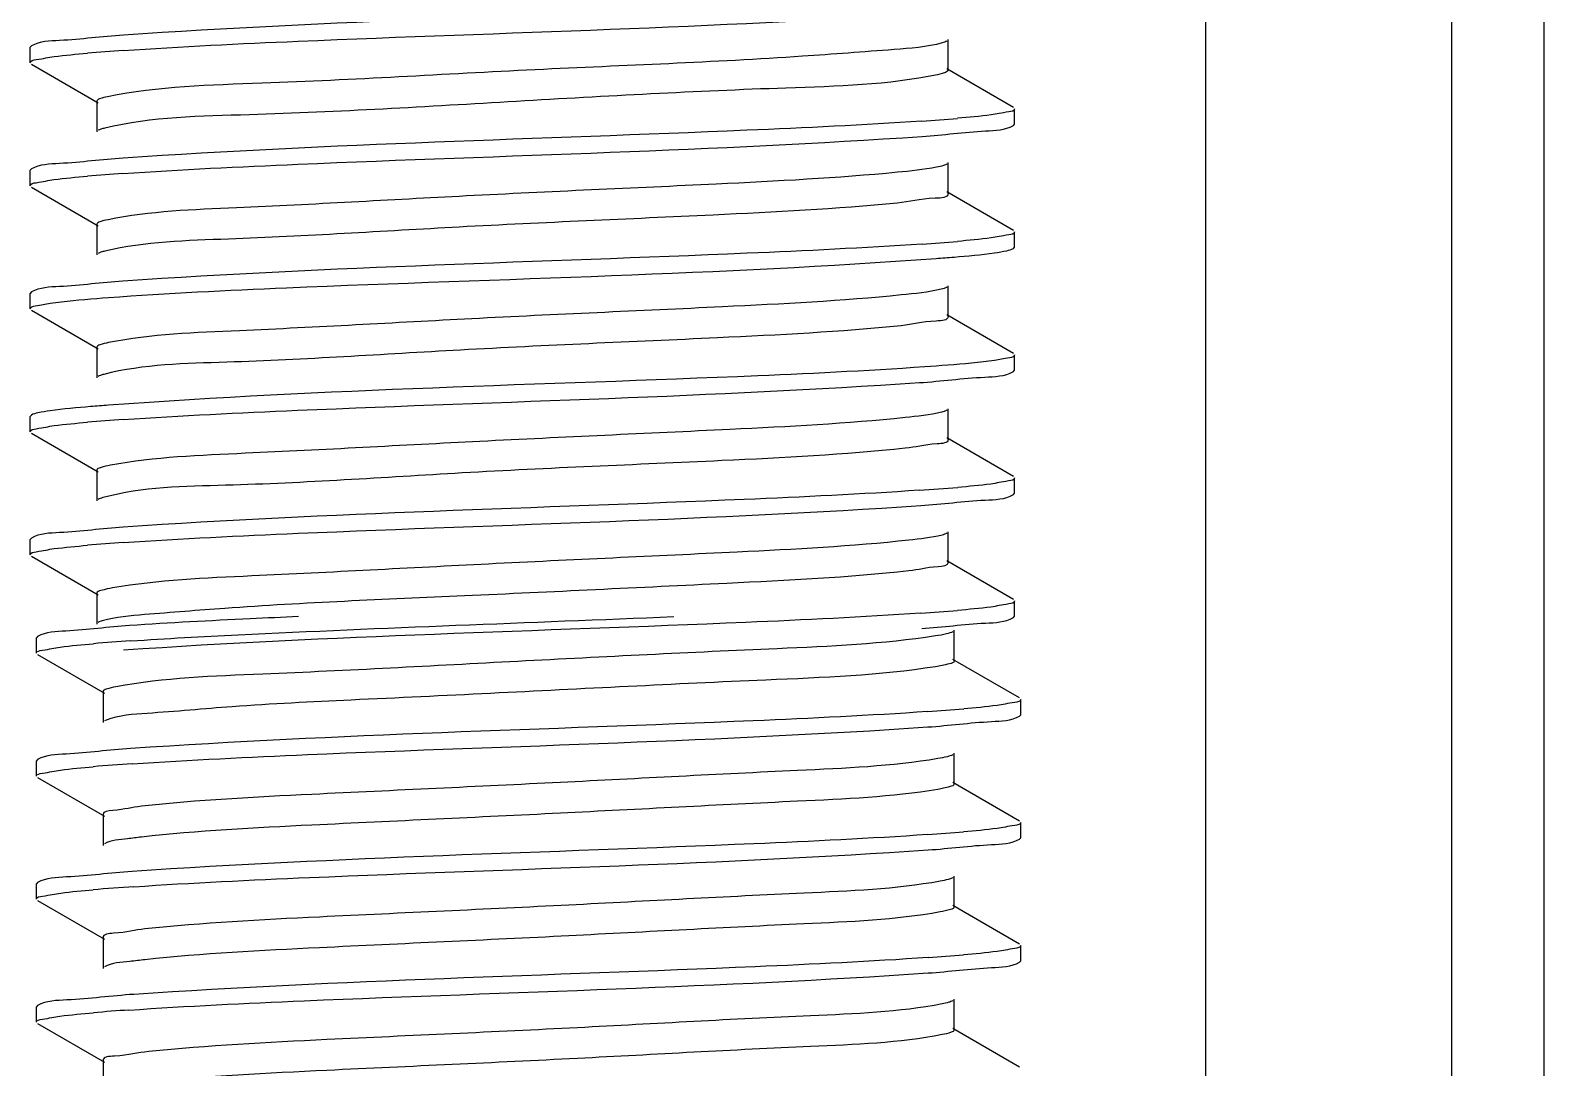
# Model space of a CAD drawing. Extents: x 4995099 to 5303443, y 4627657 to 4889583.
# Drawn here: x 5045816.2 to 5046182.3, y 4736355.9 to 4736606.9 of the extents above; entities that cross this region are included whole.
import ezdxf

# ---------------------------------------------------------------- set-up
doc = ezdxf.new("R2010")
doc.units = 0
doc.header["$LTSCALE"] = 1000
doc.header["$MEASUREMENT"] = 0
doc.layers.get('0').update_dxf_attribs({"color": 4, "linetype": 'CONTINUOUS'})

msp = doc.modelspace()

# ---------------------------------------------------------------- linework, layer by layer
at = {"linetype": 'Continuous'}
for p, q in [((5046100.42, 4737945.93), (5046100.42, 4732019.65)), ((5046159.95, 4737945.93), (5046159.95, 4732019.65)), ((5046182.28, 4737945.93), (5046182.28, 4732019.65)), ((5045816.44, 4736603.14), (5045816.16, 4736602.81)), ((5045816.16, 4736599.09), (5045816.16, 4736602.81)), ((5045816.16, 4736599.09), (5045816.16, 4736602.81)), ((5046038.18, 4736597.23), (5046038.18, 4736604.67)), ((5045816.44, 4736598.77), (5045832.6, 4736589.41)), ((5046036.77, 4736596.45), (5046035.66, 4736596.18)), ((5046054, 4736588.26), (5046037.85, 4736597.61)), ((5045832.27, 4736589.79), (5045832.27, 4736582.35)), ((5046054.29, 4736584.21), (5046054.29, 4736587.93)), ((5046054.29, 4736584.21), (5046054.29, 4736587.93)), ((5046054, 4736583.88), (5046054.29, 4736584.21)), ((5045816.44, 4736573.37), (5045816.16, 4736573.05)), ((5045816.16, 4736569.33), (5045816.16, 4736573.05)), ((5045816.16, 4736569.33), (5045816.16, 4736573.05)), ((5046038.18, 4736567.47), (5046038.18, 4736574.91)), ((5045816.44, 4736569), (5045832.6, 4736559.65)), ((5046054, 4736558.49), (5046037.85, 4736567.84)), ((5045832.27, 4736560.02), (5045832.27, 4736552.58)), ((5046054.29, 4736554.44), (5046054.29, 4736558.16)), ((5046054, 4736554.12), (5046054.29, 4736554.44)), ((5045816.44, 4736543.61), (5045816.16, 4736543.28)), ((5046038.18, 4736537.7), (5046038.18, 4736545.14)), ((5045816.16, 4736539.56), (5045816.16, 4736543.28)), ((5045816.16, 4736539.56), (5045816.16, 4736543.28)), ((5045816.44, 4736539.23), (5045832.6, 4736529.88)), ((5046054, 4736528.72), (5046037.85, 4736538.08)), ((5045832.27, 4736530.26), (5045832.27, 4736522.82)), ((5046054.29, 4736524.68), (5046054.29, 4736528.4)), ((5046054.29, 4736524.68), (5046054.29, 4736528.4)), ((5046054, 4736524.35), (5046054.29, 4736524.68)), ((5046038.18, 4736507.93), (5046038.18, 4736515.37)), ((5045816.44, 4736513.84), (5045816.16, 4736513.51)), ((5045816.16, 4736509.79), (5045816.16, 4736513.51)), ((5045816.16, 4736509.79), (5045816.16, 4736513.51)), ((5045816.44, 4736509.47), (5045832.6, 4736500.12)), ((5046054, 4736498.96), (5046037.85, 4736508.31)), ((5045832.27, 4736500.49), (5045832.27, 4736493.05)), ((5046054.29, 4736494.91), (5046054.29, 4736498.63)), ((5046054.29, 4736494.91), (5046054.29, 4736498.63)), ((5046054, 4736494.58), (5046054.29, 4736494.91)), ((5046038.18, 4736478.17), (5046038.18, 4736485.61)), ((5045816.44, 4736484.07), (5045816.16, 4736483.75)), ((5045816.16, 4736480.03), (5045816.16, 4736483.75)), ((5045816.16, 4736480.03), (5045816.16, 4736483.75)), ((5045816.44, 4736479.7), (5045832.6, 4736470.35)), ((5046054, 4736469.19), (5046037.85, 4736478.54)), ((5045832.27, 4736470.73), (5045832.27, 4736463.28)), ((5046054.29, 4736465.14), (5046054.29, 4736468.87)), ((5046054.29, 4736465.14), (5046054.29, 4736468.87)), ((5046054, 4736464.82), (5046054.29, 4736465.14)), ((5045817.93, 4736460.26), (5045817.64, 4736459.93)), ((5045817.64, 4736456.21), (5045817.64, 4736459.93)), ((5045817.64, 4736456.21), (5045817.64, 4736459.93)), ((5046039.66, 4736454.35), (5046039.66, 4736461.79)), ((5045817.93, 4736455.89), (5045834.08, 4736446.53)), ((5046055.49, 4736445.38), (5046039.34, 4736454.73)), ((5045833.76, 4736446.91), (5045833.76, 4736439.47)), ((5046055.77, 4736441.33), (5046055.77, 4736445.05)), ((5046055.77, 4736441.33), (5046055.77, 4736445.05)), ((5046055.49, 4736441), (5046055.77, 4736441.33)), ((5045834.49, 4736440.03), (5045834.08, 4736439.85)), ((5045817.93, 4736430.49), (5045817.64, 4736430.17)), ((5045817.64, 4736426.45), (5045817.64, 4736430.17)), ((5045817.64, 4736426.45), (5045817.64, 4736430.17)), ((5046039.66, 4736424.59), (5046039.66, 4736432.03)), ((5045817.93, 4736426.12), (5045834.08, 4736416.77)), ((5046055.49, 4736415.61), (5046039.34, 4736424.96)), ((5045833.76, 4736417.15), (5045833.76, 4736409.7)), ((5046055.77, 4736411.56), (5046055.77, 4736415.29)), ((5046055.77, 4736411.56), (5046055.77, 4736415.29)), ((5046055.49, 4736411.24), (5046055.77, 4736411.56)), ((5046039.66, 4736394.82), (5046039.66, 4736402.26)), ((5045817.93, 4736400.73), (5045817.64, 4736400.4)), ((5045817.64, 4736396.68), (5045817.64, 4736400.4)), ((5045817.64, 4736396.68), (5045817.64, 4736400.4)), ((5045817.93, 4736396.36), (5045834.08, 4736387)), ((5046055.49, 4736385.85), (5046039.34, 4736395.2)), ((5045833.76, 4736387.38), (5045833.76, 4736379.94)), ((5046055.77, 4736381.8), (5046055.77, 4736385.52)), ((5046055.77, 4736381.8), (5046055.77, 4736385.52)), ((5046055.49, 4736381.47), (5046055.77, 4736381.8)), ((5046039.66, 4736365.06), (5046039.66, 4736372.5)), ((5045817.93, 4736370.96), (5045817.64, 4736370.64)), ((5045817.64, 4736366.92), (5045817.64, 4736370.64)), ((5045817.64, 4736366.92), (5045817.64, 4736370.64)), ((5045817.93, 4736366.59), (5045834.08, 4736357.24)), ((5046055.49, 4736356.08), (5046039.34, 4736365.43)), ((5045833.76, 4736357.61), (5045833.76, 4736350.17))]:
    msp.add_line(p, q, dxfattribs=at)
for centre, radius, start, end in [((5045872.86, 4736091.04), 512.15, 93.8311, 94.8034), ((5045997.61, 4737095.61), 511.78, 273.8314, 274.8049), ((5045872.75, 4736062.69), 510.73, 93.8387, 94.8036), ((5045997.75, 4737064.16), 510.09, 273.8418, 274.8039), ((5045872.88, 4736001.49), 512.41, 93.8298, 94.8034), ((5045996.93, 4737014.86), 520.36, 273.7844, 274.8062), ((5045872.91, 4735971.41), 512.72, 93.8281, 94.8033), ((5045997.33, 4736980.01), 515.26, 273.8119, 274.8058), ((5045874.72, 4735943.53), 516.8, 93.8035, 94.806), ((5045999.03, 4736953.6), 512.65, 273.8286, 274.8032), ((5045875.17, 4735908.11), 522.48, 93.7736, 94.806), ((5045999.07, 4736923.31), 512.13, 273.8314, 274.8033), ((5045875.71, 4735871.54), 529.29, 93.7393, 94.8049), ((5045999.21, 4736891.8), 510.38, 273.8406, 274.8036), ((5045874.22, 4735860.53), 510.49, 93.8392, 94.8043)]:
    msp.add_arc(centre, radius, start, end, dxfattribs=at)
for points, knots in [([(5046031.6, 4736614.72), (5046017.49, 4736613.77), (5045953.19, 4736610.67), (5045888.8, 4736609.18), (5045838.68, 4736605.77)], [0, 0, 0, 0, 0.219594, 1, 1, 1, 1]), ([(5045838.64, 4736602.05), (5045852.74, 4736603.01), (5045917.13, 4736606.11), (5045981.6, 4736607.6), (5046031.81, 4736611.02)], [0, 0, 0, 0, 0.219208, 1, 1, 1, 1]), ([(5045838.68, 4736605.77), (5045833.53, 4736605.42), (5045826.31, 4736604.42), (5045818.45, 4736604.29), (5045816.44, 4736603.14)], [0, 0, 0, 0, 0.690341, 1, 1, 1, 1]), ([(5046036.77, 4736603.89), (5046032.99, 4736602.83), (5046021.59, 4736602.02), (5045988.87, 4736599.44), (5045937.77, 4736597.65), (5045881.91, 4736594.14), (5045847.13, 4736593.38), (5045834.87, 4736590.86)], [0, 0, 0, 0, 0.058162, 0.168071, 0.487811, 0.814464, 1, 1, 1, 1]), ([(5046037.85, 4736604.3), (5046037.71, 4736604.21), (5046037.35, 4736604.06), (5046036.99, 4736603.95), (5046036.77, 4736603.89)], [0, 0, 0, 0, 0.42353, 1, 1, 1, 1]), ([(5045816.16, 4736599.09), (5045816.16, 4736599.63), (5045819.02, 4736599.99), (5045820.46, 4736600.38), (5045821.91, 4736600.57)], [0, 0, 0, 0, 0.271514, 1, 1, 1, 1]), ([(5046035.66, 4736596.18), (5046023.64, 4736593.67), (5045989.38, 4736592.87), (5045933.95, 4736589.81), (5045879.18, 4736586.41), (5045845.57, 4736586), (5045834.18, 4736583.26)], [0, 0, 0, 0, 0.182454, 0.505768, 0.82583, 1, 1, 1, 1]), ([(5046038.17, 4736597.23), (5046038.17, 4736597.06), (5046037.61, 4736596.68), (5046037.13, 4736596.55), (5046036.77, 4736596.45)], [0, 0, 0, 0, 0.319016, 1, 1, 1, 1]), ([(5045834.87, 4736590.86), (5045834.21, 4736590.72), (5045833.43, 4736590.54), (5045832.27, 4736590.07), (5045832.27, 4736589.79)], [0, 0, 0, 0, 0.705828, 1, 1, 1, 1]), ([(5046054.29, 4736587.93), (5046054.29, 4736587.39), (5046051.45, 4736587.03), (5046050.01, 4736586.64), (5046048.58, 4736586.46)], [0, 0, 0, 0, 0.271621, 1, 1, 1, 1]), ([(5046031.81, 4736584.97), (5046017.71, 4736584.01), (5045953.32, 4736580.91), (5045888.85, 4736579.42), (5045838.64, 4736576.01)], [0, 0, 0, 0, 0.219216, 1, 1, 1, 1]), ([(5046031.92, 4736581.26), (5046037.03, 4736581.61), (5046044.2, 4736582.6), (5046052.01, 4736582.74), (5046054, 4736583.88)], [0, 0, 0, 0, 0.690201, 1, 1, 1, 1]), ([(5045834.18, 4736583.26), (5045833.85, 4736583.18), (5045833.32, 4736583.04), (5045832.79, 4736582.84), (5045832.6, 4736582.73)], [0, 0, 0, 0, 0.592579, 1, 1, 1, 1]), ([(5045838.56, 4736572.28), (5045852.66, 4736573.24), (5045917.12, 4736576.35), (5045981.65, 4736577.83), (5046031.92, 4736581.26)], [0, 0, 0, 0, 0.219139, 1, 1, 1, 1]), ([(5045838.64, 4736576.01), (5045833.5, 4736575.66), (5045826.3, 4736574.66), (5045818.45, 4736574.52), (5045816.44, 4736573.37)], [0, 0, 0, 0, 0.690313, 1, 1, 1, 1]), ([(5046037.09, 4736574.22), (5046036.54, 4736574.04), (5046032.85, 4736573.23), (5046029.09, 4736572.88), (5046025.91, 4736572.57)], [0, 0, 0, 0, 0.153018, 1, 1, 1, 1]), ([(5046037.85, 4736574.53), (5046037.75, 4736574.47), (5046037.5, 4736574.36), (5046037.24, 4736574.27), (5046037.09, 4736574.22)], [0, 0, 0, 0, 0.437488, 1, 1, 1, 1]), ([(5045816.16, 4736569.33), (5045816.16, 4736569.87), (5045819.01, 4736570.22), (5045820.45, 4736570.61), (5045821.88, 4736570.8)], [0, 0, 0, 0, 0.271573, 1, 1, 1, 1]), ([(5046025.91, 4736572.57), (5046011.35, 4736571.16), (5045976.59, 4736569.37), (5045923.25, 4736567.09), (5045874.3, 4736564.16), (5045845.17, 4736563.17), (5045834.97, 4736561.11)], [0, 0, 0, 0, 0.229419, 0.545629, 0.836777, 1, 1, 1, 1]), ([(5046038.17, 4736567.47), (5046038.18, 4736566.36), (5046031.83, 4736566.37), (5046028.97, 4736565.43), (5046025.91, 4736565.13)], [0, 0, 0, 0, 0.264916, 1, 1, 1, 1]), ([(5046025.91, 4736565.13), (5046011.09, 4736563.69), (5045975.75, 4736561.87), (5045921.75, 4736559.65), (5045872.88, 4736556.45), (5045843.97, 4736555.82), (5045834.23, 4736553.51)], [0, 0, 0, 0, 0.2326, 0.552547, 0.843546, 1, 1, 1, 1]), ([(5045834.97, 4736561.11), (5045834.28, 4736560.97), (5045833.49, 4736560.79), (5045832.27, 4736560.31), (5045832.27, 4736560.02)], [0, 0, 0, 0, 0.7068, 1, 1, 1, 1]), ([(5046031.92, 4736555.21), (5046017.82, 4736554.25), (5045953.37, 4736551.15), (5045888.83, 4736549.66), (5045838.56, 4736546.23)], [0, 0, 0, 0, 0.219057, 1, 1, 1, 1]), ([(5046054.29, 4736558.16), (5046054.29, 4736557.63), (5046051.45, 4736557.27), (5046050.01, 4736556.88), (5046048.58, 4736556.69)], [0, 0, 0, 0, 0.27162, 1, 1, 1, 1]), ([(5045834.23, 4736553.51), (5045833.9, 4736553.43), (5045833.34, 4736553.28), (5045832.8, 4736553.08), (5045832.6, 4736552.96)], [0, 0, 0, 0, 0.593817, 1, 1, 1, 1]), ([(5045835.08, 4736542.27), (5045849.41, 4736543.32), (5045916.15, 4736546.58), (5045982.98, 4736547.89), (5046035.27, 4736551.73)], [0, 0, 0, 0, 0.215175, 1, 1, 1, 1]), ([(5046035.27, 4736551.73), (5046036.73, 4736551.84), (5046041.45, 4736552.21), (5046046.18, 4736552.63), (5046049.43, 4736553.08)], [0, 0, 0, 0, 0.307408, 1, 1, 1, 1]), ([(5046049.43, 4736553.08), (5046050.43, 4736553.23), (5046051.96, 4736553.49), (5046053.52, 4736553.84), (5046054, 4736554.12)], [0, 0, 0, 0, 0.643328, 1, 1, 1, 1]), ([(5045838.56, 4736546.23), (5045833.44, 4736545.89), (5045826.26, 4736544.89), (5045818.44, 4736544.75), (5045816.44, 4736543.61)], [0, 0, 0, 0, 0.690243, 1, 1, 1, 1]), ([(5046037.85, 4736544.76), (5046037.45, 4736544.53), (5046033.81, 4736543.54), (5046030.11, 4736543.23), (5046026.87, 4736542.9)], [0, 0, 0, 0, 0.123706, 1, 1, 1, 1]), ([(5045816.16, 4736539.56), (5045816.16, 4736540.02), (5045818.52, 4736540.42), (5045819.77, 4736540.74), (5045820.98, 4736540.91)], [0, 0, 0, 0, 0.274517, 1, 1, 1, 1]), ([(5045820.98, 4736540.91), (5045821.87, 4736541.04), (5045826.56, 4736541.61), (5045831.27, 4736541.99), (5045835.08, 4736542.27)], [0, 0, 0, 0, 0.191294, 1, 1, 1, 1]), ([(5046026.87, 4736542.9), (5046012.49, 4736541.45), (5045977.83, 4736539.67), (5045924.41, 4736537.36), (5045874.99, 4736534.44), (5045845.48, 4736533.43), (5045835.09, 4736531.37)], [0, 0, 0, 0, 0.225655, 0.541544, 0.834585, 1, 1, 1, 1]), ([(5046038.17, 4736537.7), (5046038.18, 4736536.67), (5046032.35, 4736536.6), (5046029.69, 4736535.74), (5046026.87, 4736535.46)], [0, 0, 0, 0, 0.265544, 1, 1, 1, 1]), ([(5046026.87, 4736535.46), (5046012.08, 4736533.96), (5045976.52, 4736532.15), (5045922.04, 4736529.94), (5045872.78, 4736526.56), (5045843.61, 4736526.15), (5045833.95, 4736523.67)], [0, 0, 0, 0, 0.230626, 0.552451, 0.845297, 1, 1, 1, 1]), ([(5045835.09, 4736531.37), (5045834.38, 4736531.23), (5045833.55, 4736531.04), (5045832.27, 4736530.56), (5045832.27, 4736530.26)], [0, 0, 0, 0, 0.707997, 1, 1, 1, 1]), ([(5046035.27, 4736525.68), (5046020.92, 4736524.63), (5045954.18, 4736521.38), (5045887.35, 4736520.07), (5045835.08, 4736516.22)], [0, 0, 0, 0, 0.215463, 1, 1, 1, 1]), ([(5046049.43, 4736527.04), (5046048.53, 4736526.91), (5046043.82, 4736526.34), (5046039.1, 4736525.96), (5046035.27, 4736525.68)], [0, 0, 0, 0, 0.191405, 1, 1, 1, 1]), ([(5046054.29, 4736528.4), (5046054.29, 4736527.93), (5046051.9, 4736527.53), (5046050.65, 4736527.21), (5046049.43, 4736527.04)], [0, 0, 0, 0, 0.27438, 1, 1, 1, 1]), ([(5045833.95, 4736523.67), (5045833.68, 4736523.6), (5045833.22, 4736523.47), (5045832.77, 4736523.29), (5045832.6, 4736523.19)], [0, 0, 0, 0, 0.585637, 1, 1, 1, 1]), ([(5045838.66, 4736512.75), (5045852.69, 4736513.71), (5045916.89, 4736516.8), (5045981.17, 4736518.31), (5046031.27, 4736521.68)], [0, 0, 0, 0, 0.218807, 1, 1, 1, 1]), ([(5046031.27, 4736521.68), (5046036.54, 4736522.04), (5046043.91, 4736523.06), (5046051.95, 4736523.17), (5046054, 4736524.35)], [0, 0, 0, 0, 0.69075, 1, 1, 1, 1]), ([(5045820.98, 4736514.87), (5045819.99, 4736514.73), (5045818.47, 4736514.46), (5045816.92, 4736514.12), (5045816.44, 4736513.84)], [0, 0, 0, 0, 0.64305, 1, 1, 1, 1]), ([(5045835.08, 4736516.22), (5045833.63, 4736516.12), (5045828.92, 4736515.75), (5045824.22, 4736515.32), (5045820.98, 4736514.87)], [0, 0, 0, 0, 0.307527, 1, 1, 1, 1]), ([(5046037.85, 4736515), (5046037.48, 4736514.78), (5046034.15, 4736513.84), (5046030.76, 4736513.54), (5046027.79, 4736513.23)], [0, 0, 0, 0, 0.125952, 1, 1, 1, 1]), ([(5045816.16, 4736509.79), (5045816.16, 4736510.34), (5045819.02, 4736510.69), (5045820.47, 4736511.08), (5045821.91, 4736511.27)], [0, 0, 0, 0, 0.271502, 1, 1, 1, 1]), ([(5046027.79, 4736513.23), (5046013.7, 4736511.75), (5045979.39, 4736510), (5045926.15, 4736507.64), (5045876.27, 4736504.81), (5045846.3, 4736503.67), (5045835.55, 4736501.69)], [0, 0, 0, 0, 0.220681, 0.534812, 0.829794, 1, 1, 1, 1]), ([(5046038.17, 4736507.93), (5046038.18, 4736506.99), (5046032.85, 4736506.83), (5046030.39, 4736506.06), (5046027.79, 4736505.79)], [0, 0, 0, 0, 0.266345, 1, 1, 1, 1]), ([(5046027.79, 4736505.79), (5046013.07, 4736504.24), (5045977.34, 4736502.42), (5045922.44, 4736500.24), (5045872.78, 4736496.68), (5045843.33, 4736496.48), (5045833.74, 4736493.85)], [0, 0, 0, 0, 0.228367, 0.551843, 0.846598, 1, 1, 1, 1]), ([(5045835.55, 4736501.69), (5045834.72, 4736501.54), (5045833.79, 4736501.32), (5045832.27, 4736500.83), (5045832.27, 4736500.49)], [0, 0, 0, 0, 0.71244, 1, 1, 1, 1]), ([(5046054.29, 4736498.63), (5046054.29, 4736498.09), (5046051.41, 4736497.73), (5046049.96, 4736497.34), (5046048.51, 4736497.15)], [0, 0, 0, 0, 0.271396, 1, 1, 1, 1]), ([(5045833.74, 4736493.85), (5045833.51, 4736493.79), (5045833.12, 4736493.67), (5045832.75, 4736493.51), (5045832.6, 4736493.43)], [0, 0, 0, 0, 0.578205, 1, 1, 1, 1]), ([(5046031.27, 4736495.64), (5046017.15, 4736494.69), (5045952.95, 4736491.6), (5045888.66, 4736490.11), (5045838.66, 4736486.71)], [0, 0, 0, 0, 0.220215, 1, 1, 1, 1]), ([(5046031.59, 4736491.94), (5046036.78, 4736492.29), (5046044.05, 4736493.3), (5046051.98, 4736493.42), (5046054, 4736494.58)], [0, 0, 0, 0, 0.690494, 1, 1, 1, 1]), ([(5045838.68, 4736482.99), (5045852.75, 4736483.95), (5045917.05, 4736487.04), (5045981.43, 4736488.54), (5046031.59, 4736491.94)], [0, 0, 0, 0, 0.219095, 1, 1, 1, 1]), ([(5045838.66, 4736486.71), (5045833.52, 4736486.36), (5045826.31, 4736485.36), (5045818.45, 4736485.23), (5045816.44, 4736484.07)], [0, 0, 0, 0, 0.690325, 1, 1, 1, 1]), ([(5046037.85, 4736485.23), (5046037.5, 4736485.03), (5046034.48, 4736484.14), (5046031.38, 4736483.85), (5046028.68, 4736483.56)], [0, 0, 0, 0, 0.128341, 1, 1, 1, 1]), ([(5045816.16, 4736480.03), (5045816.16, 4736480.57), (5045819.02, 4736480.93), (5045820.47, 4736481.32), (5045821.91, 4736481.51)], [0, 0, 0, 0, 0.27149, 1, 1, 1, 1]), ([(5046028.68, 4736483.56), (5046014.9, 4736482.05), (5045980.97, 4736480.33), (5045927.97, 4736477.93), (5045877.65, 4736475.17), (5045847.2, 4736473.92), (5045836.09, 4736472.02)], [0, 0, 0, 0, 0.215579, 0.527777, 0.824697, 1, 1, 1, 1]), ([(5046038.17, 4736478.17), (5046038.18, 4736477.3), (5046033.33, 4736477.07), (5046031.05, 4736476.38), (5046028.68, 4736476.12)], [0, 0, 0, 0, 0.267239, 1, 1, 1, 1]), ([(5046028.68, 4736476.12), (5046014.05, 4736474.51), (5045978.16, 4736472.8), (5045923.03, 4736470.07), (5045875.98, 4736468.17), (5045846.88, 4736465.78), (5045836.88, 4736465), (5045833.57, 4736464.04)], [0, 0, 0, 0, 0.225842, 0.550753, 0.847452, 0.947141, 1, 1, 1, 1]), ([(5045836.09, 4736472.02), (5045835.12, 4736471.86), (5045834.07, 4736471.61), (5045832.27, 4736471.11), (5045832.27, 4736470.73)], [0, 0, 0, 0, 0.716487, 1, 1, 1, 1]), ([(5046054.29, 4736468.87), (5046054.29, 4736468.33), (5046051.44, 4736467.97), (5046050, 4736467.58), (5046048.56, 4736467.39)], [0, 0, 0, 0, 0.271545, 1, 1, 1, 1]), ([(5045833.57, 4736464.04), (5045833.38, 4736463.98), (5045833.05, 4736463.88), (5045832.73, 4736463.74), (5045832.6, 4736463.66)], [0, 0, 0, 0, 0.571482, 1, 1, 1, 1]), ([(5046031.59, 4736465.89), (5046017.48, 4736464.94), (5045953.18, 4736461.84), (5045888.8, 4736460.35), (5045838.68, 4736456.94)], [0, 0, 0, 0, 0.21961, 1, 1, 1, 1]), ([(5045881.07, 4736465.07), (5045877.18, 4736464.9), (5045863.54, 4736464.26), (5045849.91, 4736463.56), (5045840.19, 4736462.9)], [0, 0, 0, 0, 0.285814, 1, 1, 1, 1]), ([(5045840.44, 4736459.19), (5045849.1, 4736459.78), (5045892.89, 4736462.09), (5045936.71, 4736463.61), (5045971.85, 4736465.07)], [0, 0, 0, 0, 0.197909, 1, 1, 1, 1]), ([(5046031.8, 4736462.19), (5046036.94, 4736462.53), (5046044.15, 4736463.53), (5046052, 4736463.67), (5046054, 4736464.82)], [0, 0, 0, 0, 0.690311, 1, 1, 1, 1]), ([(5045840.19, 4736462.9), (5045835.04, 4736462.55), (5045827.81, 4736461.55), (5045819.94, 4736461.41), (5045817.93, 4736460.26)], [0, 0, 0, 0, 0.69038, 1, 1, 1, 1]), ([(5046035.12, 4736460.38), (5046022.46, 4736458.4), (5045988.65, 4736457.02), (5045934.42, 4736454.31), (5045881.17, 4736451.34), (5045848.56, 4736450.28), (5045836.89, 4736448.08)], [0, 0, 0, 0, 0.193419, 0.509669, 0.820525, 1, 1, 1, 1]), ([(5046039.33, 4736461.42), (5046038.87, 4736461.15), (5046037.44, 4736460.79), (5046036.03, 4736460.52), (5046035.12, 4736460.38)], [0, 0, 0, 0, 0.365805, 1, 1, 1, 1]), ([(5045817.64, 4736456.21), (5045817.64, 4736456.75), (5045820.5, 4736457.11), (5045821.94, 4736457.5), (5045823.38, 4736457.69)], [0, 0, 0, 0, 0.271503, 1, 1, 1, 1]), ([(5046035.12, 4736452.94), (5046021.57, 4736450.82), (5045985.55, 4736449.48), (5045938.47, 4736446.99), (5045895.44, 4736444.95), (5045867.67, 4736443.65), (5045848.06, 4736441.79), (5045837.62, 4736441.25), (5045834.49, 4736440.03)], [0, 0, 0, 0, 0.204493, 0.536108, 0.703957, 0.847329, 0.949842, 1, 1, 1, 1]), ([(5046039.66, 4736454.35), (5046039.66, 4736453.9), (5046037.48, 4736453.42), (5046036.26, 4736453.12), (5046035.12, 4736452.94)], [0, 0, 0, 0, 0.279396, 1, 1, 1, 1]), ([(5045836.89, 4736448.08), (5045836.09, 4736447.93), (5045835.2, 4736447.73), (5045833.75, 4736447.24), (5045833.76, 4736446.91)], [0, 0, 0, 0, 0.711689, 1, 1, 1, 1]), ([(5046055.77, 4736445.05), (5046055.77, 4736444.51), (5046052.91, 4736444.15), (5046051.46, 4736443.76), (5046050.02, 4736443.57)], [0, 0, 0, 0, 0.271487, 1, 1, 1, 1]), ([(5046033.26, 4736442.09), (5046019.2, 4736441.13), (5045954.93, 4736438.04), (5045890.58, 4736436.54), (5045840.44, 4736433.15)], [0, 0, 0, 0, 0.219009, 1, 1, 1, 1]), ([(5045840.79, 4736429.45), (5045854.92, 4736430.4), (5045919.08, 4736433.48), (5045983.33, 4736434.97), (5046033.29, 4736438.37)], [0, 0, 0, 0, 0.220461, 1, 1, 1, 1]), ([(5046033.29, 4736438.37), (5046038.43, 4736438.72), (5046045.63, 4736439.72), (5046053.48, 4736439.85), (5046055.49, 4736441)], [0, 0, 0, 0, 0.690295, 1, 1, 1, 1]), ([(5045840.44, 4736433.15), (5045835.23, 4736432.8), (5045827.92, 4736431.78), (5045819.96, 4736431.66), (5045817.93, 4736430.49)], [0, 0, 0, 0, 0.690587, 1, 1, 1, 1]), ([(5046035.71, 4736430.71), (5046024.5, 4736428.83), (5045993.93, 4736427.55), (5045943.5, 4736424.81), (5045890.57, 4736422.4), (5045856.74, 4736420.69), (5045843.04, 4736419.17)], [0, 0, 0, 0, 0.176567, 0.473968, 0.785687, 1, 1, 1, 1]), ([(5046039.33, 4736431.65), (5046038.93, 4736431.42), (5046037.7, 4736431.08), (5046036.48, 4736430.84), (5046035.71, 4736430.71)], [0, 0, 0, 0, 0.371889, 1, 1, 1, 1]), ([(5045817.64, 4736426.45), (5045817.64, 4736426.99), (5045820.53, 4736427.35), (5045821.99, 4736427.74), (5045823.45, 4736427.93)], [0, 0, 0, 0, 0.271316, 1, 1, 1, 1]), ([(5046035.71, 4736423.27), (5046024.5, 4736421.39), (5045993.93, 4736420.11), (5045943.5, 4736417.37), (5045890.57, 4736414.96), (5045856.74, 4736413.25), (5045843.04, 4736411.73)], [0, 0, 0, 0, 0.176567, 0.473968, 0.785687, 1, 1, 1, 1]), ([(5046039.66, 4736424.59), (5046039.66, 4736424.19), (5046037.79, 4736423.69), (5046036.7, 4736423.44), (5046035.71, 4736423.27)], [0, 0, 0, 0, 0.282619, 1, 1, 1, 1]), ([(5045843.04, 4736419.17), (5045840.72, 4736418.92), (5045838.49, 4736418.24), (5045833.75, 4736418), (5045833.76, 4736417.15)], [0, 0, 0, 0, 0.732504, 1, 1, 1, 1]), ([(5046033.29, 4736412.33), (5046019.28, 4736411.37), (5045955.11, 4736408.28), (5045890.86, 4736406.77), (5045840.79, 4736403.41)], [0, 0, 0, 0, 0.218674, 1, 1, 1, 1]), ([(5046055.77, 4736415.29), (5046055.77, 4736414.74), (5046052.91, 4736414.39), (5046051.47, 4736413.99), (5046050.02, 4736413.81)], [0, 0, 0, 0, 0.271508, 1, 1, 1, 1]), ([(5045843.04, 4736411.73), (5045841.91, 4736411.61), (5045838.95, 4736411.16), (5045835.73, 4736411.04), (5045834.08, 4736410.08)], [0, 0, 0, 0, 0.371135, 1, 1, 1, 1]), ([(5045841.19, 4736399.71), (5045855.35, 4736400.66), (5045919.42, 4736403.73), (5045983.57, 4736405.22), (5046033.39, 4736408.61)], [0, 0, 0, 0, 0.22129, 1, 1, 1, 1]), ([(5046033.39, 4736408.61), (5046038.51, 4736408.96), (5046045.68, 4736409.95), (5046053.49, 4736410.09), (5046055.49, 4736411.24)], [0, 0, 0, 0, 0.690211, 1, 1, 1, 1]), ([(5045840.79, 4736403.41), (5045835.49, 4736403.05), (5045828.08, 4736402.02), (5045819.99, 4736401.91), (5045817.93, 4736400.73)], [0, 0, 0, 0, 0.690864, 1, 1, 1, 1]), ([(5046036.25, 4736401.04), (5046025.41, 4736399.09), (5045995.32, 4736397.91), (5045945.33, 4736395.1), (5045892.15, 4736392.73), (5045857.93, 4736390.99), (5045843.91, 4736389.5)], [0, 0, 0, 0, 0.171474, 0.466939, 0.780589, 1, 1, 1, 1]), ([(5046039.33, 4736401.89), (5046038.98, 4736401.68), (5046037.94, 4736401.38), (5046036.91, 4736401.16), (5046036.25, 4736401.04)], [0, 0, 0, 0, 0.378691, 1, 1, 1, 1]), ([(5045817.64, 4736396.68), (5045817.64, 4736397.24), (5045820.58, 4736397.58), (5045822.06, 4736397.99), (5045823.54, 4736398.18)], [0, 0, 0, 0, 0.271062, 1, 1, 1, 1]), ([(5046036.25, 4736393.6), (5046025.41, 4736391.64), (5045995.32, 4736390.47), (5045945.33, 4736387.66), (5045892.15, 4736385.29), (5045857.93, 4736383.55), (5045843.91, 4736382.06)], [0, 0, 0, 0, 0.171474, 0.466939, 0.780589, 1, 1, 1, 1]), ([(5046039.66, 4736394.82), (5046039.66, 4736394.47), (5046038.08, 4736393.98), (5046037.11, 4736393.75), (5046036.25, 4736393.6)], [0, 0, 0, 0, 0.286481, 1, 1, 1, 1]), ([(5045843.91, 4736389.5), (5045841.38, 4736389.23), (5045838.96, 4736388.48), (5045833.75, 4736388.31), (5045833.76, 4736387.38)], [0, 0, 0, 0, 0.733441, 1, 1, 1, 1]), ([(5046033.39, 4736382.57), (5046019.44, 4736381.62), (5045955.37, 4736378.53), (5045891.23, 4736377), (5045841.19, 4736373.67)], [0, 0, 0, 0, 0.218156, 1, 1, 1, 1]), ([(5046055.77, 4736385.52), (5046055.77, 4736384.98), (5046052.93, 4736384.62), (5046051.49, 4736384.23), (5046050.06, 4736384.05)], [0, 0, 0, 0, 0.271591, 1, 1, 1, 1]), ([(5045843.91, 4736382.06), (5045842.68, 4736381.93), (5045839.42, 4736381.45), (5045835.89, 4736381.36), (5045834.08, 4736380.32)], [0, 0, 0, 0, 0.373237, 1, 1, 1, 1]), ([(5045840.04, 4736369.87), (5045854.14, 4736370.83), (5045918.58, 4736373.93), (5045983.1, 4736375.42), (5046033.35, 4736378.84)], [0, 0, 0, 0, 0.219098, 1, 1, 1, 1]), ([(5046033.35, 4736378.84), (5046038.48, 4736379.19), (5046045.66, 4736380.19), (5046053.49, 4736380.33), (5046055.49, 4736381.47)], [0, 0, 0, 0, 0.690244, 1, 1, 1, 1]), ([(5045841.19, 4736373.67), (5045835.8, 4736373.31), (5045828.26, 4736372.26), (5045820.02, 4736372.16), (5045817.93, 4736370.96)], [0, 0, 0, 0, 0.691174, 1, 1, 1, 1]), ([(5046039.33, 4736372.12), (5046039.03, 4736371.95), (5046038.17, 4736371.67), (5046037.3, 4736371.47), (5046036.76, 4736371.37)], [0, 0, 0, 0, 0.386332, 1, 1, 1, 1]), ([(5045817.64, 4736366.92), (5045817.64, 4736367.45), (5045820.48, 4736367.81), (5045821.91, 4736368.2), (5045823.35, 4736368.39)], [0, 0, 0, 0, 0.27163, 1, 1, 1, 1]), ([(5046036.76, 4736371.37), (5046026.3, 4736369.33), (5045996.68, 4736368.29), (5045947.15, 4736365.38), (5045893.74, 4736363.06), (5045859.15, 4736361.29), (5045844.83, 4736359.83)], [0, 0, 0, 0, 0.166363, 0.459884, 0.775471, 1, 1, 1, 1]), ([(5046039.66, 4736365.06), (5046039.66, 4736364.75), (5046038.34, 4736364.27), (5046037.49, 4736364.07), (5046036.76, 4736363.93)], [0, 0, 0, 0, 0.291155, 1, 1, 1, 1]), ([(5046036.76, 4736363.93), (5046026.3, 4736361.88), (5045996.68, 4736360.85), (5045947.15, 4736357.94), (5045893.74, 4736355.62), (5045859.15, 4736353.85), (5045844.83, 4736352.39)], [0, 0, 0, 0, 0.166363, 0.459884, 0.775471, 1, 1, 1, 1]), ([(5045844.83, 4736359.83), (5045842.06, 4736359.55), (5045839.46, 4736358.72), (5045833.75, 4736358.62), (5045833.76, 4736357.61)], [0, 0, 0, 0, 0.734279, 1, 1, 1, 1])]:
    msp.add_open_spline(points, degree=3, knots=knots, dxfattribs=at)
for points in [[(5045821.91, 4736600.57), (5045824.59, 4736600.92), (5045827.28, 4736601.17), (5045829.98, 4736601.4)], [(5046048.58, 4736586.46), (5046045.89, 4736586.11), (5046043.18, 4736585.86), (5046040.48, 4736585.63)], [(5045821.88, 4736570.8), (5045824.57, 4736571.15), (5045827.28, 4736571.4), (5045829.98, 4736571.63)], [(5046048.58, 4736556.69), (5046045.88, 4736556.34), (5046043.17, 4736556.09), (5046040.46, 4736555.86)], [(5045821.91, 4736511.27), (5045824.59, 4736511.62), (5045827.28, 4736511.87), (5045829.98, 4736512.1)], [(5046048.51, 4736497.15), (5046045.86, 4736496.81), (5046043.19, 4736496.56), (5046040.53, 4736496.33)], [(5045821.91, 4736481.51), (5045824.59, 4736481.85), (5045827.28, 4736482.1), (5045829.97, 4736482.33)], [(5046048.56, 4736467.39), (5046045.88, 4736467.04), (5046043.19, 4736466.79), (5046040.5, 4736466.56)], [(5045823.38, 4736457.69), (5045826.06, 4736458.04), (5045828.74, 4736458.29), (5045831.42, 4736458.52)], [(5046050.02, 4736443.57), (5046047.34, 4736443.22), (5046044.65, 4736442.98), (5046041.96, 4736442.75)], [(5045823.45, 4736427.93), (5045826.09, 4736428.27), (5045828.74, 4736428.52), (5045831.4, 4736428.75)], [(5046050.02, 4736413.81), (5046047.34, 4736413.46), (5046044.65, 4736413.21), (5046041.95, 4736412.98)], [(5045823.54, 4736398.18), (5045826.15, 4736398.51), (5045828.76, 4736398.76), (5045831.37, 4736398.98)], [(5046050.06, 4736384.05), (5046047.36, 4736383.69), (5046044.66, 4736383.44), (5046041.95, 4736383.21)], [(5045823.35, 4736368.39), (5045826.04, 4736368.74), (5045828.75, 4736368.99), (5045831.46, 4736369.22)]]:
    msp.add_open_spline(points, degree=3, dxfattribs=at)

doc.saveas('drawing.dxf')
